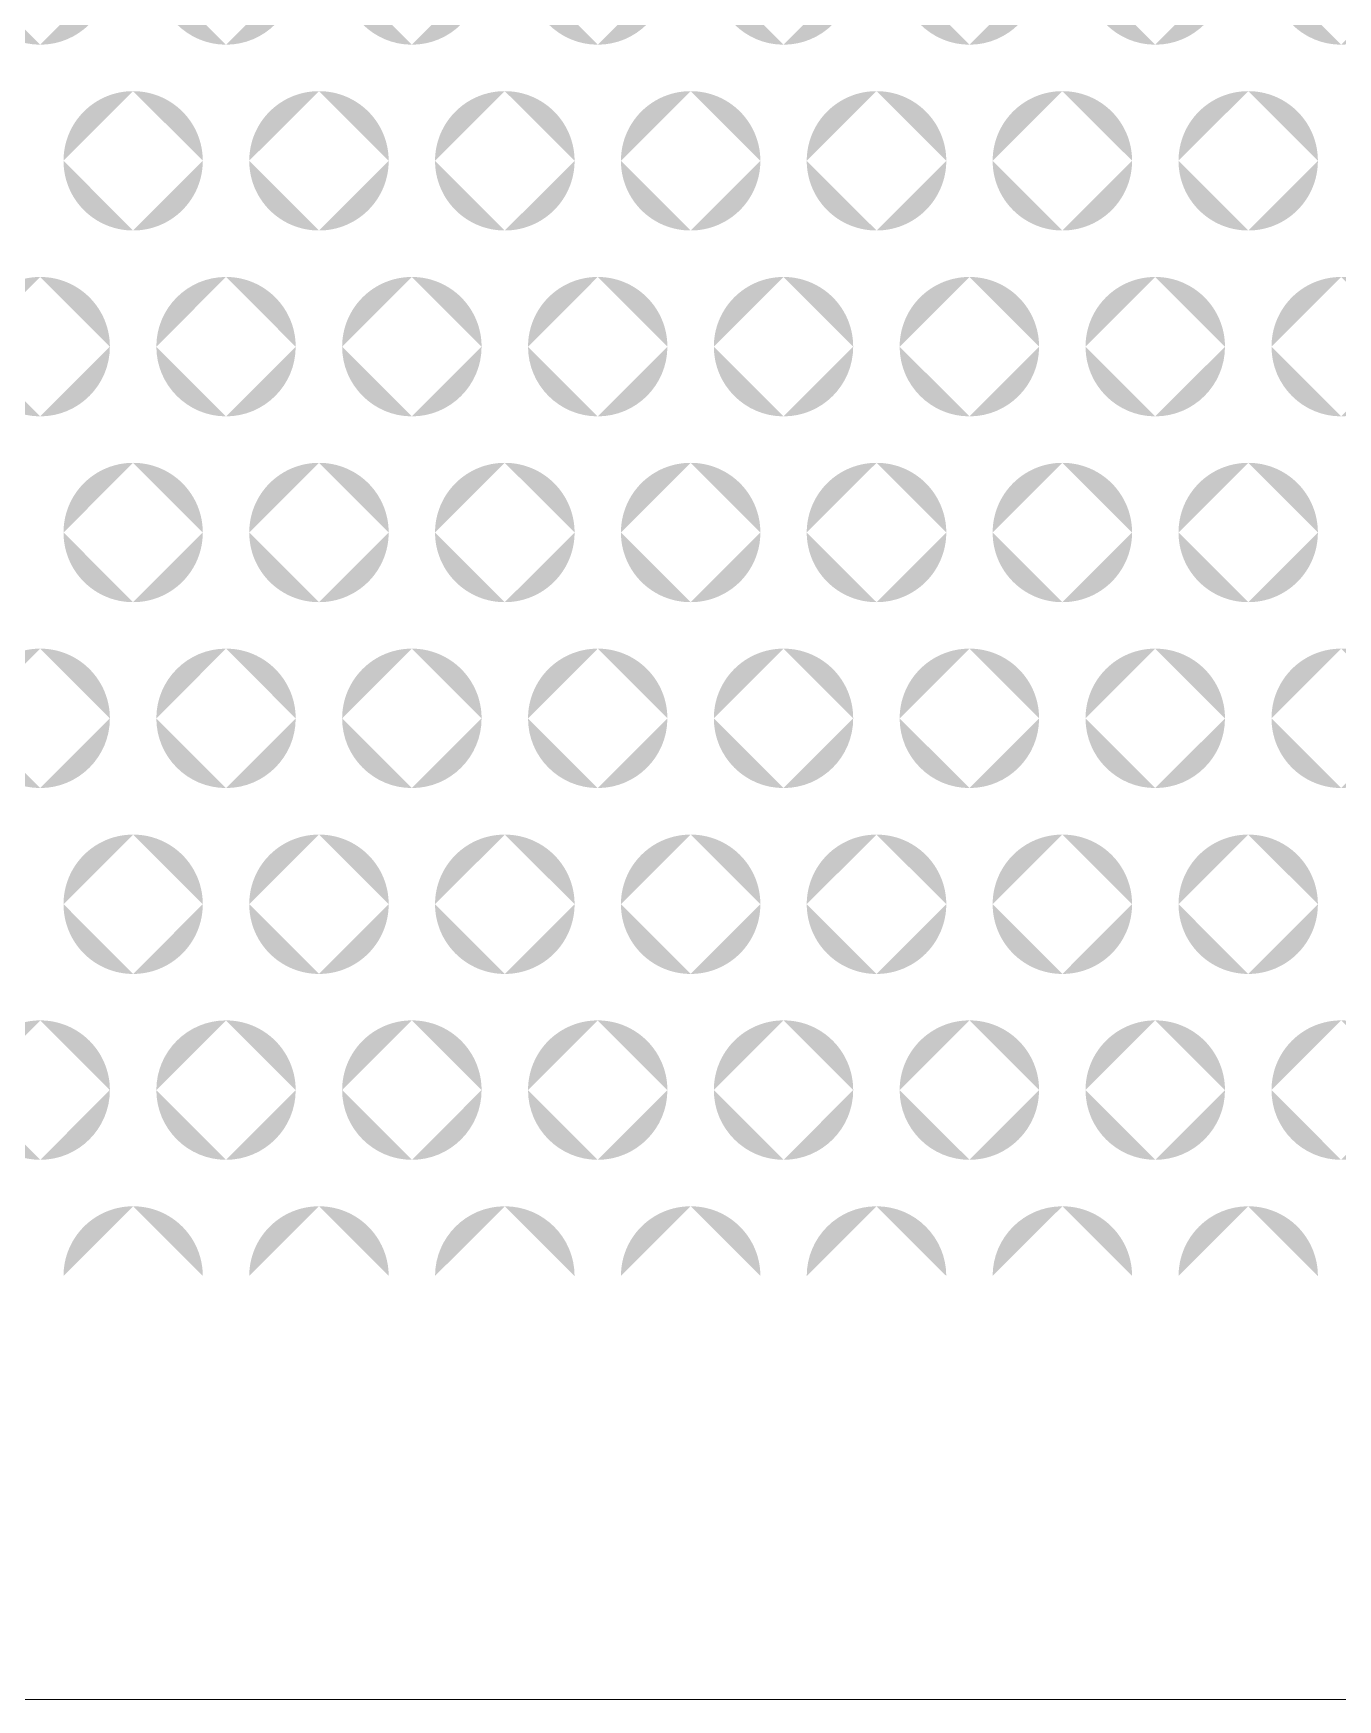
# Model space of a CAD drawing. Header units: millimetres. Extents: x 53 to 536, y 329 to 488.
# Drawn here: x 116.25 to 130.29, y 443.78 to 461.72 of the extents above; entities that cross this region are included whole.
import ezdxf

# ---------------------------------------------------------------- set-up
doc = ezdxf.new("R2010")
doc.units = ezdxf.units.MM
doc.header["$MEASUREMENT"] = 0

msp = doc.modelspace()

# ---------------------------------------------------------------- hatches: boundary and pattern name
at = {"transparency": 33554559}
h = msp.add_hatch(color=256, dxfattribs=at)
h.paths.add_polyline_path([(112.325, 461.593), (112.325, 463.094)], flags=0)
h.paths.add_polyline_path([(113.075, 462.343, 0.414512), (112.325, 463.094)], flags=0)
h.paths.add_polyline_path([(112.325, 461.593, 0.413325), (113.075, 462.343)], flags=0)
h.paths.add_polyline_path([(116.327, 463.094), (116.327, 461.593)], flags=0)
h.paths.add_polyline_path([(115.576, 462.343, 0.413057), (116.327, 461.593)], flags=0)
h.paths.add_polyline_path([(116.327, 463.094, 0.414244), (115.576, 462.343)], flags=0)
h.paths.add_polyline_path([(113.576, 462.343, 0.413542), (114.327, 461.593)], flags=0)
h.paths.add_polyline_path([(114.327, 463.094, 0.414729), (113.576, 462.343)], flags=0)
h.paths.add_polyline_path([(115.076, 462.343, 0.414512), (114.327, 463.094)], flags=0)
h.paths.add_polyline_path([(114.327, 461.593, 0.413325), (115.076, 462.343)], flags=0)
h.paths.add_polyline_path([(114.076, 460.344), (112.575, 460.344)], flags=0)
h.paths.add_polyline_path([(113.325, 461.093, 0.414294), (112.575, 460.344)], flags=0)
h.paths.add_polyline_path([(114.076, 460.344, 0.414294), (113.325, 461.093)], flags=0)
h.paths.add_polyline_path([(116.076, 460.344), (114.576, 460.344)], flags=0)
h.paths.add_polyline_path([(115.326, 461.093, 0.414078), (114.576, 460.344)], flags=0)
h.paths.add_polyline_path([(116.076, 460.344, 0.414779), (115.326, 461.093)], flags=0)
h.paths.add_polyline_path([(112.575, 464.344), (112.575, 464.345), (114.076, 464.345), (114.076, 464.344)], flags=0)
h.paths.add_polyline_path([(113.325, 463.594, 0.414512), (114.076, 464.344)], flags=0)
h.paths.add_polyline_path([(112.575, 464.344, 0.414512), (113.325, 463.594)], flags=0)
h.paths.add_polyline_path([(114.576, 464.344), (114.576, 464.345), (116.076, 464.345), (116.076, 464.344)], flags=0)
h.paths.add_polyline_path([(115.326, 463.594, 0.414997), (116.076, 464.344)], flags=0)
h.paths.add_polyline_path([(114.576, 464.344, 0.414295), (115.326, 463.594)], flags=0)
h = msp.add_hatch(color=256, dxfattribs=at)
h.paths.add_polyline_path([(116.326, 461.593), (116.326, 463.094)], flags=0)
h.paths.add_polyline_path([(117.076, 462.343, 0.414244), (116.326, 463.094)], flags=0)
h.paths.add_polyline_path([(116.326, 461.593, 0.413057), (117.076, 462.343)], flags=0)
h.paths.add_polyline_path([(120.327, 463.094), (120.327, 461.593)], flags=0)
h.paths.add_polyline_path([(119.576, 462.343, 0.413057), (120.327, 461.593)], flags=0)
h.paths.add_polyline_path([(120.327, 463.094, 0.414244), (119.576, 462.343)], flags=0)
h.paths.add_polyline_path([(117.576, 462.343, 0.41284), (118.326, 461.593)], flags=0)
h.paths.add_polyline_path([(118.326, 463.094, 0.414027), (117.576, 462.343)], flags=0)
h.paths.add_polyline_path([(119.076, 462.343, 0.414512), (118.326, 463.094)], flags=0)
h.paths.add_polyline_path([(118.326, 461.593, 0.413325), (119.076, 462.343)], flags=0)
h.paths.add_polyline_path([(118.076, 460.344), (116.577, 460.344)], flags=0)
h.paths.add_polyline_path([(117.326, 461.093, 0.414832), (116.577, 460.344)], flags=0)
h.paths.add_polyline_path([(118.076, 460.344, 0.414563), (117.326, 461.093)], flags=0)
h.paths.add_polyline_path([(120.077, 460.344), (118.576, 460.344)], flags=0)
h.paths.add_polyline_path([(119.327, 461.093, 0.414779), (118.576, 460.344)], flags=0)
h.paths.add_polyline_path([(120.077, 460.344, 0.414563), (119.327, 461.093)], flags=0)
h.paths.add_polyline_path([(116.577, 464.344), (116.577, 464.345), (118.076, 464.345), (118.076, 464.344)], flags=0)
h.paths.add_polyline_path([(117.326, 463.594, 0.41478), (118.076, 464.344)], flags=0)
h.paths.add_polyline_path([(116.577, 464.344, 0.415048), (117.326, 463.594)], flags=0)
h.paths.add_polyline_path([(118.576, 464.344), (118.576, 464.345), (120.077, 464.345), (120.077, 464.344)], flags=0)
h.paths.add_polyline_path([(119.327, 463.594, 0.41478), (120.077, 464.344)], flags=0)
h.paths.add_polyline_path([(118.576, 464.344, 0.414997), (119.327, 463.594)], flags=0)
h = msp.add_hatch(color=256, dxfattribs=at)
h.paths.add_polyline_path([(120.327, 461.593), (120.327, 463.094)], flags=0)
h.paths.add_polyline_path([(121.077, 462.343, 0.414512), (120.327, 463.094)], flags=0)
h.paths.add_polyline_path([(120.327, 461.593, 0.413325), (121.077, 462.343)], flags=0)
h.paths.add_polyline_path([(124.328, 463.094), (124.328, 461.593)], flags=0)
h.paths.add_polyline_path([(123.577, 462.343, 0.413542), (124.328, 461.593)], flags=0)
h.paths.add_polyline_path([(124.328, 463.094, 0.414729), (123.577, 462.343)], flags=0)
h.paths.add_polyline_path([(121.577, 462.343, 0.413325), (122.327, 461.593)], flags=0)
h.paths.add_polyline_path([(122.327, 463.094, 0.414512), (121.577, 462.343)], flags=0)
h.paths.add_polyline_path([(123.077, 462.343, 0.414512), (122.327, 463.094)], flags=0)
h.paths.add_polyline_path([(122.327, 461.593, 0.413325), (123.077, 462.343)], flags=0)
h.paths.add_polyline_path([(122.078, 460.344), (120.576, 460.344)], flags=0)
h.paths.add_polyline_path([(121.327, 461.093, 0.414294), (120.576, 460.344)], flags=0)
h.paths.add_polyline_path([(122.078, 460.344, 0.414294), (121.327, 461.093)], flags=0)
h.paths.add_polyline_path([(124.078, 460.344), (122.577, 460.344)], flags=0)
h.paths.add_polyline_path([(123.327, 461.093, 0.414563), (122.577, 460.344)], flags=0)
h.paths.add_polyline_path([(124.078, 460.344, 0.414779), (123.327, 461.093)], flags=0)
h.paths.add_polyline_path([(120.576, 464.344), (120.576, 464.345), (122.078, 464.345), (122.078, 464.344)], flags=0)
h.paths.add_polyline_path([(121.327, 463.594, 0.414512), (122.078, 464.344)], flags=0)
h.paths.add_polyline_path([(120.576, 464.344, 0.414512), (121.327, 463.594)], flags=0)
h.paths.add_polyline_path([(122.577, 464.344), (122.577, 464.345), (124.078, 464.345), (124.078, 464.344)], flags=0)
h.paths.add_polyline_path([(123.327, 463.594, 0.414997), (124.078, 464.344)], flags=0)
h.paths.add_polyline_path([(122.577, 464.344, 0.41478), (123.327, 463.594)], flags=0)
h = msp.add_hatch(color=256, dxfattribs=at)
h.paths.add_polyline_path([(124.328, 461.593), (124.328, 463.094)], flags=0)
h.paths.add_polyline_path([(125.077, 462.343, 0.414779), (124.328, 463.094)], flags=0)
h.paths.add_polyline_path([(124.328, 461.593, 0.413593), (125.077, 462.343)], flags=0)
h.paths.add_polyline_path([(128.328, 463.094), (128.328, 461.593)], flags=0)
h.paths.add_polyline_path([(127.578, 462.343, 0.413325), (128.328, 461.593)], flags=0)
h.paths.add_polyline_path([(128.328, 463.094, 0.414512), (127.578, 462.343)], flags=0)
h.paths.add_polyline_path([(125.577, 462.343, 0.413274), (126.329, 461.593)], flags=0)
h.paths.add_polyline_path([(126.329, 463.094, 0.414461), (125.577, 462.343)], flags=0)
h.paths.add_polyline_path([(127.078, 462.343, 0.414294), (126.329, 463.094)], flags=0)
h.paths.add_polyline_path([(126.329, 461.593, 0.413107), (127.078, 462.343)], flags=0)
h.paths.add_polyline_path([(126.079, 460.344), (124.577, 460.344)], flags=0)
h.paths.add_polyline_path([(125.328, 461.093, 0.414294), (124.577, 460.344)], flags=0)
h.paths.add_polyline_path([(126.079, 460.344, 0.414294), (125.328, 461.093)], flags=0)
h.paths.add_polyline_path([(128.079, 460.344), (126.578, 460.344)], flags=0)
h.paths.add_polyline_path([(127.329, 461.093, 0.414294), (126.578, 460.344)], flags=0)
h.paths.add_polyline_path([(128.079, 460.344, 0.414563), (127.329, 461.093)], flags=0)
h.paths.add_polyline_path([(124.577, 464.344), (124.577, 464.345), (126.079, 464.345), (126.079, 464.344)], flags=0)
h.paths.add_polyline_path([(125.328, 463.594, 0.414512), (126.079, 464.344)], flags=0)
h.paths.add_polyline_path([(124.577, 464.344, 0.414512), (125.328, 463.594)], flags=0)
h.paths.add_polyline_path([(126.578, 464.344), (126.578, 464.345), (128.079, 464.345), (128.079, 464.344)], flags=0)
h.paths.add_polyline_path([(127.329, 463.594, 0.41478), (128.079, 464.344)], flags=0)
h.paths.add_polyline_path([(126.578, 464.344, 0.414512), (127.329, 463.594)], flags=0)
h = msp.add_hatch(color=256, dxfattribs=at)
h.paths.add_polyline_path([(128.328, 461.593), (128.328, 463.094)], flags=0)
h.paths.add_polyline_path([(129.079, 462.343, 0.414729), (128.328, 463.094)], flags=0)
h.paths.add_polyline_path([(128.328, 461.593, 0.413542), (129.079, 462.343)], flags=0)
h.paths.add_polyline_path([(132.329, 463.094), (132.329, 461.593)], flags=0)
h.paths.add_polyline_path([(131.579, 462.343, 0.413057), (132.329, 461.593)], flags=0)
h.paths.add_polyline_path([(132.329, 463.094, 0.414244), (131.579, 462.343)], flags=0)
h.paths.add_polyline_path([(129.58, 462.343, 0.413811), (130.329, 461.593)], flags=0)
h.paths.add_polyline_path([(130.329, 463.094, 0.414997), (129.58, 462.343)], flags=0)
h.paths.add_polyline_path([(131.079, 462.343, 0.414512), (130.329, 463.094)], flags=0)
h.paths.add_polyline_path([(130.329, 461.593, 0.413325), (131.079, 462.343)], flags=0)
h.paths.add_polyline_path([(130.079, 460.344), (128.579, 460.344)], flags=0)
h.paths.add_polyline_path([(129.329, 461.093, 0.414294), (128.579, 460.344)], flags=0)
h.paths.add_polyline_path([(130.079, 460.344, 0.414563), (129.329, 461.093)], flags=0)
h.paths.add_polyline_path([(132.079, 460.344), (130.58, 460.344)], flags=0)
h.paths.add_polyline_path([(131.329, 461.093, 0.414563), (130.58, 460.344)], flags=0)
h.paths.add_polyline_path([(132.079, 460.344, 0.414563), (131.329, 461.093)], flags=0)
h.paths.add_polyline_path([(128.579, 464.344), (128.579, 464.345), (130.079, 464.345), (130.079, 464.344)], flags=0)
h.paths.add_polyline_path([(129.329, 463.594, 0.41478), (130.079, 464.344)], flags=0)
h.paths.add_polyline_path([(128.579, 464.344, 0.414512), (129.329, 463.594)], flags=0)
h.paths.add_polyline_path([(130.58, 464.344), (130.58, 464.345), (132.079, 464.345), (132.079, 464.344)], flags=0)
h.paths.add_polyline_path([(131.329, 463.594, 0.41478), (132.079, 464.344)], flags=0)
h.paths.add_polyline_path([(130.58, 464.344, 0.41478), (131.329, 463.594)], flags=0)
h = msp.add_hatch(color=256, dxfattribs=at)
h.paths.add_polyline_path([(112.325, 457.592), (112.325, 459.093)], flags=0)
h.paths.add_polyline_path([(113.075, 458.342, 0.414512), (112.325, 459.093)], flags=0)
h.paths.add_polyline_path([(112.325, 457.592, 0.413325), (113.075, 458.342)], flags=0)
h.paths.add_polyline_path([(116.327, 459.093), (116.327, 457.592)], flags=0)
h.paths.add_polyline_path([(115.576, 458.342, 0.413057), (116.327, 457.592)], flags=0)
h.paths.add_polyline_path([(116.327, 459.093, 0.414244), (115.576, 458.342)], flags=0)
h.paths.add_polyline_path([(113.576, 458.342, 0.413542), (114.327, 457.592)], flags=0)
h.paths.add_polyline_path([(114.327, 459.093, 0.414729), (113.576, 458.342)], flags=0)
h.paths.add_polyline_path([(115.076, 458.342, 0.414512), (114.327, 459.093)], flags=0)
h.paths.add_polyline_path([(114.327, 457.592, 0.413325), (115.076, 458.342)], flags=0)
h.paths.add_polyline_path([(114.076, 456.342), (112.575, 456.342)], flags=0)
h.paths.add_polyline_path([(113.325, 457.092, 0.414512), (112.575, 456.342)], flags=0)
h.paths.add_polyline_path([(114.076, 456.342, 0.414512), (113.325, 457.092)], flags=0)
h.paths.add_polyline_path([(116.076, 456.342), (114.576, 456.342)], flags=0)
h.paths.add_polyline_path([(115.326, 457.092, 0.414295), (114.576, 456.342)], flags=0)
h.paths.add_polyline_path([(116.076, 456.342, 0.414997), (115.326, 457.092)], flags=0)
h.paths.add_polyline_path([(112.575, 460.343), (112.575, 460.344), (114.076, 460.344), (114.076, 460.343)], flags=0)
h.paths.add_polyline_path([(113.325, 459.593, 0.414512), (114.076, 460.343)], flags=0)
h.paths.add_polyline_path([(112.575, 460.343, 0.414512), (113.325, 459.593)], flags=0)
h.paths.add_polyline_path([(114.576, 460.343), (114.576, 460.344), (116.076, 460.344), (116.076, 460.343)], flags=0)
h.paths.add_polyline_path([(115.326, 459.593, 0.414997), (116.076, 460.343)], flags=0)
h.paths.add_polyline_path([(114.576, 460.343, 0.414295), (115.326, 459.593)], flags=0)
h = msp.add_hatch(color=256, dxfattribs=at)
h.paths.add_polyline_path([(116.326, 457.592), (116.326, 459.093)], flags=0)
h.paths.add_polyline_path([(117.076, 458.342, 0.414244), (116.326, 459.093)], flags=0)
h.paths.add_polyline_path([(116.326, 457.592, 0.413057), (117.076, 458.342)], flags=0)
h.paths.add_polyline_path([(120.327, 459.093), (120.327, 457.592)], flags=0)
h.paths.add_polyline_path([(119.576, 458.342, 0.413057), (120.327, 457.592)], flags=0)
h.paths.add_polyline_path([(120.327, 459.093, 0.414244), (119.576, 458.342)], flags=0)
h.paths.add_polyline_path([(117.576, 458.342, 0.41284), (118.326, 457.592)], flags=0)
h.paths.add_polyline_path([(118.326, 459.093, 0.414027), (117.576, 458.342)], flags=0)
h.paths.add_polyline_path([(119.076, 458.342, 0.414512), (118.326, 459.093)], flags=0)
h.paths.add_polyline_path([(118.326, 457.592, 0.413325), (119.076, 458.342)], flags=0)
h.paths.add_polyline_path([(118.076, 456.342), (116.577, 456.342)], flags=0)
h.paths.add_polyline_path([(117.326, 457.092, 0.415048), (116.577, 456.342)], flags=0)
h.paths.add_polyline_path([(118.076, 456.342, 0.41478), (117.326, 457.092)], flags=0)
h.paths.add_polyline_path([(120.077, 456.342), (118.576, 456.342)], flags=0)
h.paths.add_polyline_path([(119.327, 457.092, 0.414997), (118.576, 456.342)], flags=0)
h.paths.add_polyline_path([(120.077, 456.342, 0.41478), (119.327, 457.092)], flags=0)
h.paths.add_polyline_path([(116.577, 460.343), (116.577, 460.344), (118.076, 460.344), (118.076, 460.343)], flags=0)
h.paths.add_polyline_path([(117.326, 459.593, 0.41478), (118.076, 460.343)], flags=0)
h.paths.add_polyline_path([(116.577, 460.343, 0.415048), (117.326, 459.593)], flags=0)
h.paths.add_polyline_path([(118.576, 460.343), (118.576, 460.344), (120.077, 460.344), (120.077, 460.343)], flags=0)
h.paths.add_polyline_path([(119.327, 459.593, 0.41478), (120.077, 460.343)], flags=0)
h.paths.add_polyline_path([(118.576, 460.343, 0.414997), (119.327, 459.593)], flags=0)
h = msp.add_hatch(color=256, dxfattribs=at)
h.paths.add_polyline_path([(120.327, 457.592), (120.327, 459.093)], flags=0)
h.paths.add_polyline_path([(121.077, 458.342, 0.414512), (120.327, 459.093)], flags=0)
h.paths.add_polyline_path([(120.327, 457.592, 0.413325), (121.077, 458.342)], flags=0)
h.paths.add_polyline_path([(124.328, 459.093), (124.328, 457.592)], flags=0)
h.paths.add_polyline_path([(123.577, 458.342, 0.413542), (124.328, 457.592)], flags=0)
h.paths.add_polyline_path([(124.328, 459.093, 0.414729), (123.577, 458.342)], flags=0)
h.paths.add_polyline_path([(121.577, 458.342, 0.413325), (122.327, 457.592)], flags=0)
h.paths.add_polyline_path([(122.327, 459.093, 0.414512), (121.577, 458.342)], flags=0)
h.paths.add_polyline_path([(123.077, 458.342, 0.414512), (122.327, 459.093)], flags=0)
h.paths.add_polyline_path([(122.327, 457.592, 0.413325), (123.077, 458.342)], flags=0)
h.paths.add_polyline_path([(122.078, 456.342), (120.576, 456.342)], flags=0)
h.paths.add_polyline_path([(121.327, 457.092, 0.414512), (120.576, 456.342)], flags=0)
h.paths.add_polyline_path([(122.078, 456.342, 0.414512), (121.327, 457.092)], flags=0)
h.paths.add_polyline_path([(124.078, 456.342), (122.577, 456.342)], flags=0)
h.paths.add_polyline_path([(123.327, 457.092, 0.41478), (122.577, 456.342)], flags=0)
h.paths.add_polyline_path([(124.078, 456.342, 0.414997), (123.327, 457.092)], flags=0)
h.paths.add_polyline_path([(120.576, 460.343), (120.576, 460.344), (122.078, 460.344), (122.078, 460.343)], flags=0)
h.paths.add_polyline_path([(121.327, 459.593, 0.414512), (122.078, 460.343)], flags=0)
h.paths.add_polyline_path([(120.576, 460.343, 0.414512), (121.327, 459.593)], flags=0)
h.paths.add_polyline_path([(122.577, 460.343), (122.577, 460.344), (124.078, 460.344), (124.078, 460.343)], flags=0)
h.paths.add_polyline_path([(123.327, 459.593, 0.414997), (124.078, 460.343)], flags=0)
h.paths.add_polyline_path([(122.577, 460.343, 0.41478), (123.327, 459.593)], flags=0)
h = msp.add_hatch(color=256, dxfattribs=at)
h.paths.add_polyline_path([(124.328, 457.592), (124.328, 459.093)], flags=0)
h.paths.add_polyline_path([(125.077, 458.342, 0.414779), (124.328, 459.093)], flags=0)
h.paths.add_polyline_path([(124.328, 457.592, 0.413593), (125.077, 458.342)], flags=0)
h.paths.add_polyline_path([(128.328, 459.093), (128.328, 457.592)], flags=0)
h.paths.add_polyline_path([(127.578, 458.342, 0.413325), (128.328, 457.592)], flags=0)
h.paths.add_polyline_path([(128.328, 459.093, 0.414512), (127.578, 458.342)], flags=0)
h.paths.add_polyline_path([(125.577, 458.342, 0.413274), (126.329, 457.592)], flags=0)
h.paths.add_polyline_path([(126.329, 459.093, 0.414461), (125.577, 458.342)], flags=0)
h.paths.add_polyline_path([(127.078, 458.342, 0.414294), (126.329, 459.093)], flags=0)
h.paths.add_polyline_path([(126.329, 457.592, 0.413107), (127.078, 458.342)], flags=0)
h.paths.add_polyline_path([(126.079, 456.342), (124.577, 456.342)], flags=0)
h.paths.add_polyline_path([(125.328, 457.092, 0.414512), (124.577, 456.342)], flags=0)
h.paths.add_polyline_path([(126.079, 456.342, 0.414512), (125.328, 457.092)], flags=0)
h.paths.add_polyline_path([(128.079, 456.342), (126.578, 456.342)], flags=0)
h.paths.add_polyline_path([(127.329, 457.092, 0.414512), (126.578, 456.342)], flags=0)
h.paths.add_polyline_path([(128.079, 456.342, 0.41478), (127.329, 457.092)], flags=0)
h.paths.add_polyline_path([(124.577, 460.343), (124.577, 460.344), (126.079, 460.344), (126.079, 460.343)], flags=0)
h.paths.add_polyline_path([(125.328, 459.593, 0.414512), (126.079, 460.343)], flags=0)
h.paths.add_polyline_path([(124.577, 460.343, 0.414512), (125.328, 459.593)], flags=0)
h.paths.add_polyline_path([(126.578, 460.343), (126.578, 460.344), (128.079, 460.344), (128.079, 460.343)], flags=0)
h.paths.add_polyline_path([(127.329, 459.593, 0.41478), (128.079, 460.343)], flags=0)
h.paths.add_polyline_path([(126.578, 460.343, 0.414512), (127.329, 459.593)], flags=0)
h = msp.add_hatch(color=256, dxfattribs=at)
h.paths.add_polyline_path([(128.328, 457.592), (128.328, 459.093)], flags=0)
h.paths.add_polyline_path([(129.079, 458.342, 0.414729), (128.328, 459.093)], flags=0)
h.paths.add_polyline_path([(128.328, 457.592, 0.413542), (129.079, 458.342)], flags=0)
h.paths.add_polyline_path([(132.329, 459.093), (132.329, 457.592)], flags=0)
h.paths.add_polyline_path([(131.579, 458.342, 0.413057), (132.329, 457.592)], flags=0)
h.paths.add_polyline_path([(132.329, 459.093, 0.414244), (131.579, 458.342)], flags=0)
h.paths.add_polyline_path([(129.58, 458.342, 0.413811), (130.329, 457.592)], flags=0)
h.paths.add_polyline_path([(130.329, 459.093, 0.414997), (129.58, 458.342)], flags=0)
h.paths.add_polyline_path([(131.079, 458.342, 0.414512), (130.329, 459.093)], flags=0)
h.paths.add_polyline_path([(130.329, 457.592, 0.413325), (131.079, 458.342)], flags=0)
h.paths.add_polyline_path([(130.079, 456.342), (128.579, 456.342)], flags=0)
h.paths.add_polyline_path([(129.329, 457.092, 0.414512), (128.579, 456.342)], flags=0)
h.paths.add_polyline_path([(130.079, 456.342, 0.41478), (129.329, 457.092)], flags=0)
h.paths.add_polyline_path([(132.079, 456.342), (130.58, 456.342)], flags=0)
h.paths.add_polyline_path([(131.329, 457.092, 0.41478), (130.58, 456.342)], flags=0)
h.paths.add_polyline_path([(132.079, 456.342, 0.41478), (131.329, 457.092)], flags=0)
h.paths.add_polyline_path([(128.579, 460.343), (128.579, 460.344), (130.079, 460.344), (130.079, 460.343)], flags=0)
h.paths.add_polyline_path([(129.329, 459.593, 0.41478), (130.079, 460.343)], flags=0)
h.paths.add_polyline_path([(128.579, 460.343, 0.414512), (129.329, 459.593)], flags=0)
h.paths.add_polyline_path([(130.58, 460.343), (130.58, 460.344), (132.079, 460.344), (132.079, 460.343)], flags=0)
h.paths.add_polyline_path([(131.329, 459.593, 0.41478), (132.079, 460.343)], flags=0)
h.paths.add_polyline_path([(130.58, 460.343, 0.41478), (131.329, 459.593)], flags=0)
h = msp.add_hatch(color=256, dxfattribs=at)
h.paths.add_polyline_path([(112.325, 453.591), (112.325, 455.092)], flags=0)
h.paths.add_polyline_path([(113.075, 454.341, 0.414512), (112.325, 455.092)], flags=0)
h.paths.add_polyline_path([(112.325, 453.591, 0.41381), (113.075, 454.341)], flags=0)
h.paths.add_polyline_path([(116.327, 455.092), (116.327, 453.591)], flags=0)
h.paths.add_polyline_path([(115.576, 454.341, 0.413542), (116.327, 453.591)], flags=0)
h.paths.add_polyline_path([(116.327, 455.092, 0.414244), (115.576, 454.341)], flags=0)
h.paths.add_polyline_path([(113.576, 454.341, 0.414027), (114.327, 453.591)], flags=0)
h.paths.add_polyline_path([(114.327, 455.092, 0.414729), (113.576, 454.341)], flags=0)
h.paths.add_polyline_path([(115.076, 454.341, 0.414512), (114.327, 455.092)], flags=0)
h.paths.add_polyline_path([(114.327, 453.591, 0.41381), (115.076, 454.341)], flags=0)
h.paths.add_polyline_path([(114.076, 452.341), (112.575, 452.341)], flags=0)
h.paths.add_polyline_path([(113.325, 453.09, 0.414512), (112.575, 452.341)], flags=0)
h.paths.add_polyline_path([(114.076, 452.341, 0.414512), (113.325, 453.09)], flags=0)
h.paths.add_polyline_path([(116.076, 452.341), (114.576, 452.341)], flags=0)
h.paths.add_polyline_path([(115.326, 453.09, 0.414295), (114.576, 452.341)], flags=0)
h.paths.add_polyline_path([(116.076, 452.341, 0.414997), (115.326, 453.09)], flags=0)
h.paths.add_polyline_path([(112.575, 456.342), (114.076, 456.342)], flags=0)
h.paths.add_polyline_path([(113.325, 455.592, 0.414512), (114.076, 456.342)], flags=0)
h.paths.add_polyline_path([(112.575, 456.342, 0.414512), (113.325, 455.592)], flags=0)
h.paths.add_polyline_path([(114.576, 456.342), (116.076, 456.342)], flags=0)
h.paths.add_polyline_path([(115.326, 455.592, 0.414997), (116.076, 456.342)], flags=0)
h.paths.add_polyline_path([(114.576, 456.342, 0.414295), (115.326, 455.592)], flags=0)
h = msp.add_hatch(color=256, dxfattribs=at)
h.paths.add_polyline_path([(116.326, 453.591), (116.326, 455.092)], flags=0)
h.paths.add_polyline_path([(117.076, 454.341, 0.414244), (116.326, 455.092)], flags=0)
h.paths.add_polyline_path([(116.326, 453.591, 0.413542), (117.076, 454.341)], flags=0)
h.paths.add_polyline_path([(120.327, 455.092), (120.327, 453.591)], flags=0)
h.paths.add_polyline_path([(119.576, 454.341, 0.413542), (120.327, 453.591)], flags=0)
h.paths.add_polyline_path([(120.327, 455.092, 0.414244), (119.576, 454.341)], flags=0)
h.paths.add_polyline_path([(117.576, 454.341, 0.413325), (118.326, 453.591)], flags=0)
h.paths.add_polyline_path([(118.326, 455.092, 0.414027), (117.576, 454.341)], flags=0)
h.paths.add_polyline_path([(119.076, 454.341, 0.414512), (118.326, 455.092)], flags=0)
h.paths.add_polyline_path([(118.326, 453.591, 0.41381), (119.076, 454.341)], flags=0)
h.paths.add_polyline_path([(118.076, 452.341), (116.577, 452.341)], flags=0)
h.paths.add_polyline_path([(117.326, 453.09, 0.415048), (116.577, 452.341)], flags=0)
h.paths.add_polyline_path([(118.076, 452.341, 0.41478), (117.326, 453.09)], flags=0)
h.paths.add_polyline_path([(120.077, 452.341), (118.576, 452.341)], flags=0)
h.paths.add_polyline_path([(119.327, 453.09, 0.414997), (118.576, 452.341)], flags=0)
h.paths.add_polyline_path([(120.077, 452.341, 0.41478), (119.327, 453.09)], flags=0)
h.paths.add_polyline_path([(116.577, 456.342), (118.076, 456.342)], flags=0)
h.paths.add_polyline_path([(117.326, 455.592, 0.41478), (118.076, 456.342)], flags=0)
h.paths.add_polyline_path([(116.577, 456.342, 0.415048), (117.326, 455.592)], flags=0)
h.paths.add_polyline_path([(118.576, 456.342), (120.077, 456.342)], flags=0)
h.paths.add_polyline_path([(119.327, 455.592, 0.41478), (120.077, 456.342)], flags=0)
h.paths.add_polyline_path([(118.576, 456.342, 0.414997), (119.327, 455.592)], flags=0)
h = msp.add_hatch(color=256, dxfattribs=at)
h.paths.add_polyline_path([(120.327, 453.591), (120.327, 455.092)], flags=0)
h.paths.add_polyline_path([(121.077, 454.341, 0.414512), (120.327, 455.092)], flags=0)
h.paths.add_polyline_path([(120.327, 453.591, 0.41381), (121.077, 454.341)], flags=0)
h.paths.add_polyline_path([(124.328, 455.092), (124.328, 453.591)], flags=0)
h.paths.add_polyline_path([(123.577, 454.341, 0.414027), (124.328, 453.591)], flags=0)
h.paths.add_polyline_path([(124.328, 455.092, 0.414729), (123.577, 454.341)], flags=0)
h.paths.add_polyline_path([(121.577, 454.341, 0.41381), (122.327, 453.591)], flags=0)
h.paths.add_polyline_path([(122.327, 455.092, 0.414512), (121.577, 454.341)], flags=0)
h.paths.add_polyline_path([(123.077, 454.341, 0.414512), (122.327, 455.092)], flags=0)
h.paths.add_polyline_path([(122.327, 453.591, 0.41381), (123.077, 454.341)], flags=0)
h.paths.add_polyline_path([(122.078, 452.341), (120.576, 452.341)], flags=0)
h.paths.add_polyline_path([(121.327, 453.09, 0.414512), (120.576, 452.341)], flags=0)
h.paths.add_polyline_path([(122.078, 452.341, 0.414512), (121.327, 453.09)], flags=0)
h.paths.add_polyline_path([(124.078, 452.341), (122.577, 452.341)], flags=0)
h.paths.add_polyline_path([(123.327, 453.09, 0.41478), (122.577, 452.341)], flags=0)
h.paths.add_polyline_path([(124.078, 452.341, 0.414997), (123.327, 453.09)], flags=0)
h.paths.add_polyline_path([(120.576, 456.342), (122.078, 456.342)], flags=0)
h.paths.add_polyline_path([(121.327, 455.592, 0.414512), (122.078, 456.342)], flags=0)
h.paths.add_polyline_path([(120.576, 456.342, 0.414512), (121.327, 455.592)], flags=0)
h.paths.add_polyline_path([(122.577, 456.342), (124.078, 456.342)], flags=0)
h.paths.add_polyline_path([(123.327, 455.592, 0.414997), (124.078, 456.342)], flags=0)
h.paths.add_polyline_path([(122.577, 456.342, 0.41478), (123.327, 455.592)], flags=0)
h = msp.add_hatch(color=256, dxfattribs=at)
h.paths.add_polyline_path([(124.328, 453.591), (124.328, 455.092)], flags=0)
h.paths.add_polyline_path([(125.077, 454.341, 0.414779), (124.328, 455.092)], flags=0)
h.paths.add_polyline_path([(124.328, 453.591, 0.414078), (125.077, 454.341)], flags=0)
h.paths.add_polyline_path([(128.328, 455.092), (128.328, 453.591)], flags=0)
h.paths.add_polyline_path([(127.578, 454.341, 0.41381), (128.328, 453.591)], flags=0)
h.paths.add_polyline_path([(128.328, 455.092, 0.414512), (127.578, 454.341)], flags=0)
h.paths.add_polyline_path([(125.577, 454.341, 0.413759), (126.329, 453.591)], flags=0)
h.paths.add_polyline_path([(126.329, 455.092, 0.414461), (125.577, 454.341)], flags=0)
h.paths.add_polyline_path([(127.078, 454.341, 0.414294), (126.329, 455.092)], flags=0)
h.paths.add_polyline_path([(126.329, 453.591, 0.413592), (127.078, 454.341)], flags=0)
h.paths.add_polyline_path([(126.079, 452.341), (124.577, 452.341)], flags=0)
h.paths.add_polyline_path([(125.328, 453.09, 0.414512), (124.577, 452.341)], flags=0)
h.paths.add_polyline_path([(126.079, 452.341, 0.414512), (125.328, 453.09)], flags=0)
h.paths.add_polyline_path([(128.079, 452.341), (126.578, 452.341)], flags=0)
h.paths.add_polyline_path([(127.329, 453.09, 0.414512), (126.578, 452.341)], flags=0)
h.paths.add_polyline_path([(128.079, 452.341, 0.41478), (127.329, 453.09)], flags=0)
h.paths.add_polyline_path([(124.577, 456.342), (126.079, 456.342)], flags=0)
h.paths.add_polyline_path([(125.328, 455.592, 0.414512), (126.079, 456.342)], flags=0)
h.paths.add_polyline_path([(124.577, 456.342, 0.414512), (125.328, 455.592)], flags=0)
h.paths.add_polyline_path([(126.578, 456.342), (128.079, 456.342)], flags=0)
h.paths.add_polyline_path([(127.329, 455.592, 0.41478), (128.079, 456.342)], flags=0)
h.paths.add_polyline_path([(126.578, 456.342, 0.414512), (127.329, 455.592)], flags=0)
h = msp.add_hatch(color=256, dxfattribs=at)
h.paths.add_polyline_path([(128.328, 453.591), (128.328, 455.092)], flags=0)
h.paths.add_polyline_path([(129.079, 454.341, 0.414729), (128.328, 455.092)], flags=0)
h.paths.add_polyline_path([(128.328, 453.591, 0.414027), (129.079, 454.341)], flags=0)
h.paths.add_polyline_path([(132.329, 455.092), (132.329, 453.591)], flags=0)
h.paths.add_polyline_path([(131.579, 454.341, 0.413542), (132.329, 453.591)], flags=0)
h.paths.add_polyline_path([(132.329, 455.092, 0.414244), (131.579, 454.341)], flags=0)
h.paths.add_polyline_path([(129.58, 454.341, 0.414295), (130.329, 453.591)], flags=0)
h.paths.add_polyline_path([(130.329, 455.092, 0.414997), (129.58, 454.341)], flags=0)
h.paths.add_polyline_path([(131.079, 454.341, 0.414512), (130.329, 455.092)], flags=0)
h.paths.add_polyline_path([(130.329, 453.591, 0.41381), (131.079, 454.341)], flags=0)
h.paths.add_polyline_path([(130.079, 452.341), (128.579, 452.341)], flags=0)
h.paths.add_polyline_path([(129.329, 453.09, 0.414512), (128.579, 452.341)], flags=0)
h.paths.add_polyline_path([(130.079, 452.341, 0.41478), (129.329, 453.09)], flags=0)
h.paths.add_polyline_path([(132.079, 452.341), (130.58, 452.341)], flags=0)
h.paths.add_polyline_path([(131.329, 453.09, 0.41478), (130.58, 452.341)], flags=0)
h.paths.add_polyline_path([(132.079, 452.341, 0.41478), (131.329, 453.09)], flags=0)
h.paths.add_polyline_path([(128.579, 456.342), (130.079, 456.342)], flags=0)
h.paths.add_polyline_path([(129.329, 455.592, 0.41478), (130.079, 456.342)], flags=0)
h.paths.add_polyline_path([(128.579, 456.342, 0.414512), (129.329, 455.592)], flags=0)
h.paths.add_polyline_path([(130.58, 456.342), (132.079, 456.342)], flags=0)
h.paths.add_polyline_path([(131.329, 455.592, 0.41478), (132.079, 456.342)], flags=0)
h.paths.add_polyline_path([(130.58, 456.342, 0.41478), (131.329, 455.592)], flags=0)
h = msp.add_hatch(color=256, dxfattribs=at)
h.paths.add_polyline_path([(112.325, 449.589), (112.325, 451.09)], flags=0)
h.paths.add_polyline_path([(113.075, 450.34, 0.414512), (112.325, 451.09)], flags=0)
h.paths.add_polyline_path([(112.325, 449.589, 0.413542), (113.075, 450.34)], flags=0)
h.paths.add_polyline_path([(116.327, 451.09), (116.327, 449.589)], flags=0)
h.paths.add_polyline_path([(115.576, 450.34, 0.413275), (116.327, 449.589)], flags=0)
h.paths.add_polyline_path([(116.327, 451.09, 0.414244), (115.576, 450.34)], flags=0)
h.paths.add_polyline_path([(113.576, 450.34, 0.41376), (114.327, 449.589)], flags=0)
h.paths.add_polyline_path([(114.327, 451.09, 0.414729), (113.576, 450.34)], flags=0)
h.paths.add_polyline_path([(115.076, 450.34, 0.414512), (114.327, 451.09)], flags=0)
h.paths.add_polyline_path([(114.327, 449.589, 0.413542), (115.076, 450.34)], flags=0)
h.paths.add_polyline_path([(114.076, 448.339), (112.575, 448.339)], flags=0)
h.paths.add_polyline_path([(113.325, 449.089, 0.414027), (112.575, 448.339)], flags=0)
h.paths.add_polyline_path([(114.076, 448.339, 0.414027), (113.325, 449.089)], flags=0)
h.paths.add_polyline_path([(116.076, 448.339), (114.576, 448.339)], flags=0)
h.paths.add_polyline_path([(115.326, 449.089, 0.41381), (114.576, 448.339)], flags=0)
h.paths.add_polyline_path([(116.076, 448.339, 0.414512), (115.326, 449.089)], flags=0)
h.paths.add_polyline_path([(112.575, 452.341), (114.076, 452.341)], flags=0)
h.paths.add_polyline_path([(113.325, 451.59, 0.414244), (114.076, 452.341)], flags=0)
h.paths.add_polyline_path([(112.575, 452.341, 0.414244), (113.325, 451.59)], flags=0)
h.paths.add_polyline_path([(114.576, 452.341), (116.076, 452.341)], flags=0)
h.paths.add_polyline_path([(115.326, 451.59, 0.414729), (116.076, 452.341)], flags=0)
h.paths.add_polyline_path([(114.576, 452.341, 0.414027), (115.326, 451.59)], flags=0)
h = msp.add_hatch(color=256, dxfattribs=at)
h.paths.add_polyline_path([(116.326, 449.589), (116.326, 451.09)], flags=0)
h.paths.add_polyline_path([(117.076, 450.34, 0.414244), (116.326, 451.09)], flags=0)
h.paths.add_polyline_path([(116.326, 449.589, 0.413275), (117.076, 450.34)], flags=0)
h.paths.add_polyline_path([(120.327, 451.09), (120.327, 449.589)], flags=0)
h.paths.add_polyline_path([(119.576, 450.34, 0.413275), (120.327, 449.589)], flags=0)
h.paths.add_polyline_path([(120.327, 451.09, 0.414244), (119.576, 450.34)], flags=0)
h.paths.add_polyline_path([(117.576, 450.34, 0.413057), (118.326, 449.589)], flags=0)
h.paths.add_polyline_path([(118.326, 451.09, 0.414027), (117.576, 450.34)], flags=0)
h.paths.add_polyline_path([(119.076, 450.34, 0.414512), (118.326, 451.09)], flags=0)
h.paths.add_polyline_path([(118.326, 449.589, 0.413542), (119.076, 450.34)], flags=0)
h.paths.add_polyline_path([(118.076, 448.339), (116.577, 448.339)], flags=0)
h.paths.add_polyline_path([(117.326, 449.089, 0.414563), (116.577, 448.339)], flags=0)
h.paths.add_polyline_path([(118.076, 448.339, 0.414295), (117.326, 449.089)], flags=0)
h.paths.add_polyline_path([(120.077, 448.339), (118.576, 448.339)], flags=0)
h.paths.add_polyline_path([(119.327, 449.089, 0.414512), (118.576, 448.339)], flags=0)
h.paths.add_polyline_path([(120.077, 448.339, 0.414295), (119.327, 449.089)], flags=0)
h.paths.add_polyline_path([(116.577, 452.341), (118.076, 452.341)], flags=0)
h.paths.add_polyline_path([(117.326, 451.59, 0.414512), (118.076, 452.341)], flags=0)
h.paths.add_polyline_path([(116.577, 452.341, 0.414779), (117.326, 451.59)], flags=0)
h.paths.add_polyline_path([(118.576, 452.341), (120.077, 452.341)], flags=0)
h.paths.add_polyline_path([(119.327, 451.59, 0.414512), (120.077, 452.341)], flags=0)
h.paths.add_polyline_path([(118.576, 452.341, 0.414729), (119.327, 451.59)], flags=0)
h = msp.add_hatch(color=256, dxfattribs=at)
h.paths.add_polyline_path([(120.327, 449.589), (120.327, 451.09)], flags=0)
h.paths.add_polyline_path([(121.077, 450.34, 0.414512), (120.327, 451.09)], flags=0)
h.paths.add_polyline_path([(120.327, 449.589, 0.413542), (121.077, 450.34)], flags=0)
h.paths.add_polyline_path([(124.328, 451.09), (124.328, 449.589)], flags=0)
h.paths.add_polyline_path([(123.577, 450.34, 0.41376), (124.328, 449.589)], flags=0)
h.paths.add_polyline_path([(124.328, 451.09, 0.414729), (123.577, 450.34)], flags=0)
h.paths.add_polyline_path([(121.577, 450.34, 0.413542), (122.327, 449.589)], flags=0)
h.paths.add_polyline_path([(122.327, 451.09, 0.414512), (121.577, 450.34)], flags=0)
h.paths.add_polyline_path([(123.077, 450.34, 0.414512), (122.327, 451.09)], flags=0)
h.paths.add_polyline_path([(122.327, 449.589, 0.413542), (123.077, 450.34)], flags=0)
h.paths.add_polyline_path([(122.078, 448.339), (120.576, 448.339)], flags=0)
h.paths.add_polyline_path([(121.327, 449.089, 0.414027), (120.576, 448.339)], flags=0)
h.paths.add_polyline_path([(122.078, 448.339, 0.414027), (121.327, 449.089)], flags=0)
h.paths.add_polyline_path([(124.078, 448.339), (122.577, 448.339)], flags=0)
h.paths.add_polyline_path([(123.327, 449.089, 0.414295), (122.577, 448.339)], flags=0)
h.paths.add_polyline_path([(124.078, 448.339, 0.414512), (123.327, 449.089)], flags=0)
h.paths.add_polyline_path([(120.576, 452.341), (122.078, 452.341)], flags=0)
h.paths.add_polyline_path([(121.327, 451.59, 0.414244), (122.078, 452.341)], flags=0)
h.paths.add_polyline_path([(120.576, 452.341, 0.414244), (121.327, 451.59)], flags=0)
h.paths.add_polyline_path([(122.577, 452.341), (124.078, 452.341)], flags=0)
h.paths.add_polyline_path([(123.327, 451.59, 0.414729), (124.078, 452.341)], flags=0)
h.paths.add_polyline_path([(122.577, 452.341, 0.414512), (123.327, 451.59)], flags=0)
h = msp.add_hatch(color=256, dxfattribs=at)
h.paths.add_polyline_path([(124.328, 449.589), (124.328, 451.09)], flags=0)
h.paths.add_polyline_path([(125.077, 450.34, 0.414779), (124.328, 451.09)], flags=0)
h.paths.add_polyline_path([(124.328, 449.589, 0.41381), (125.077, 450.34)], flags=0)
h.paths.add_polyline_path([(128.328, 451.09), (128.328, 449.589)], flags=0)
h.paths.add_polyline_path([(127.578, 450.34, 0.413542), (128.328, 449.589)], flags=0)
h.paths.add_polyline_path([(128.328, 451.09, 0.414512), (127.578, 450.34)], flags=0)
h.paths.add_polyline_path([(125.577, 450.34, 0.413492), (126.329, 449.589)], flags=0)
h.paths.add_polyline_path([(126.329, 451.09, 0.414461), (125.577, 450.34)], flags=0)
h.paths.add_polyline_path([(127.078, 450.34, 0.414294), (126.329, 451.09)], flags=0)
h.paths.add_polyline_path([(126.329, 449.589, 0.413324), (127.078, 450.34)], flags=0)
h.paths.add_polyline_path([(126.079, 448.339), (124.577, 448.339)], flags=0)
h.paths.add_polyline_path([(125.328, 449.089, 0.414027), (124.577, 448.339)], flags=0)
h.paths.add_polyline_path([(126.079, 448.339, 0.414027), (125.328, 449.089)], flags=0)
h.paths.add_polyline_path([(128.079, 448.339), (126.578, 448.339)], flags=0)
h.paths.add_polyline_path([(127.329, 449.089, 0.414027), (126.578, 448.339)], flags=0)
h.paths.add_polyline_path([(128.079, 448.339, 0.414295), (127.329, 449.089)], flags=0)
h.paths.add_polyline_path([(124.577, 452.341), (126.079, 452.341)], flags=0)
h.paths.add_polyline_path([(125.328, 451.59, 0.414244), (126.079, 452.341)], flags=0)
h.paths.add_polyline_path([(124.577, 452.341, 0.414244), (125.328, 451.59)], flags=0)
h.paths.add_polyline_path([(126.578, 452.341), (128.079, 452.341)], flags=0)
h.paths.add_polyline_path([(127.329, 451.59, 0.414512), (128.079, 452.341)], flags=0)
h.paths.add_polyline_path([(126.578, 452.341, 0.414244), (127.329, 451.59)], flags=0)
h = msp.add_hatch(color=256, dxfattribs=at)
h.paths.add_polyline_path([(128.328, 449.589), (128.328, 451.09)], flags=0)
h.paths.add_polyline_path([(129.079, 450.34, 0.414729), (128.328, 451.09)], flags=0)
h.paths.add_polyline_path([(128.328, 449.589, 0.41376), (129.079, 450.34)], flags=0)
h.paths.add_polyline_path([(132.329, 451.09), (132.329, 449.589)], flags=0)
h.paths.add_polyline_path([(131.579, 450.34, 0.413275), (132.329, 449.589)], flags=0)
h.paths.add_polyline_path([(132.329, 451.09, 0.414244), (131.579, 450.34)], flags=0)
h.paths.add_polyline_path([(129.58, 450.34, 0.414028), (130.329, 449.589)], flags=0)
h.paths.add_polyline_path([(130.329, 451.09, 0.414997), (129.58, 450.34)], flags=0)
h.paths.add_polyline_path([(131.079, 450.34, 0.414512), (130.329, 451.09)], flags=0)
h.paths.add_polyline_path([(130.329, 449.589, 0.413542), (131.079, 450.34)], flags=0)
h.paths.add_polyline_path([(130.079, 448.339), (128.579, 448.339)], flags=0)
h.paths.add_polyline_path([(129.329, 449.089, 0.414027), (128.579, 448.339)], flags=0)
h.paths.add_polyline_path([(130.079, 448.339, 0.414295), (129.329, 449.089)], flags=0)
h.paths.add_polyline_path([(132.079, 448.339), (130.58, 448.339)], flags=0)
h.paths.add_polyline_path([(131.329, 449.089, 0.414295), (130.58, 448.339)], flags=0)
h.paths.add_polyline_path([(132.079, 448.339, 0.414295), (131.329, 449.089)], flags=0)
h.paths.add_polyline_path([(128.579, 452.341), (130.079, 452.341)], flags=0)
h.paths.add_polyline_path([(129.329, 451.59, 0.414512), (130.079, 452.341)], flags=0)
h.paths.add_polyline_path([(128.579, 452.341, 0.414244), (129.329, 451.59)], flags=0)
h.paths.add_polyline_path([(130.58, 452.341), (132.079, 452.341)], flags=0)
h.paths.add_polyline_path([(131.329, 451.59, 0.414512), (132.079, 452.341)], flags=0)
h.paths.add_polyline_path([(130.58, 452.341, 0.414512), (131.329, 451.59)], flags=0)

# ---------------------------------------------------------------- linework, layer by layer
at = {"lineweight": 9}
msp.add_lwpolyline([(510.817, 443.778), (75.767, 443.778), (75.767, 487.53), (510.817, 487.53)], close=True, dxfattribs=at)

doc.saveas('drawing.dxf')
